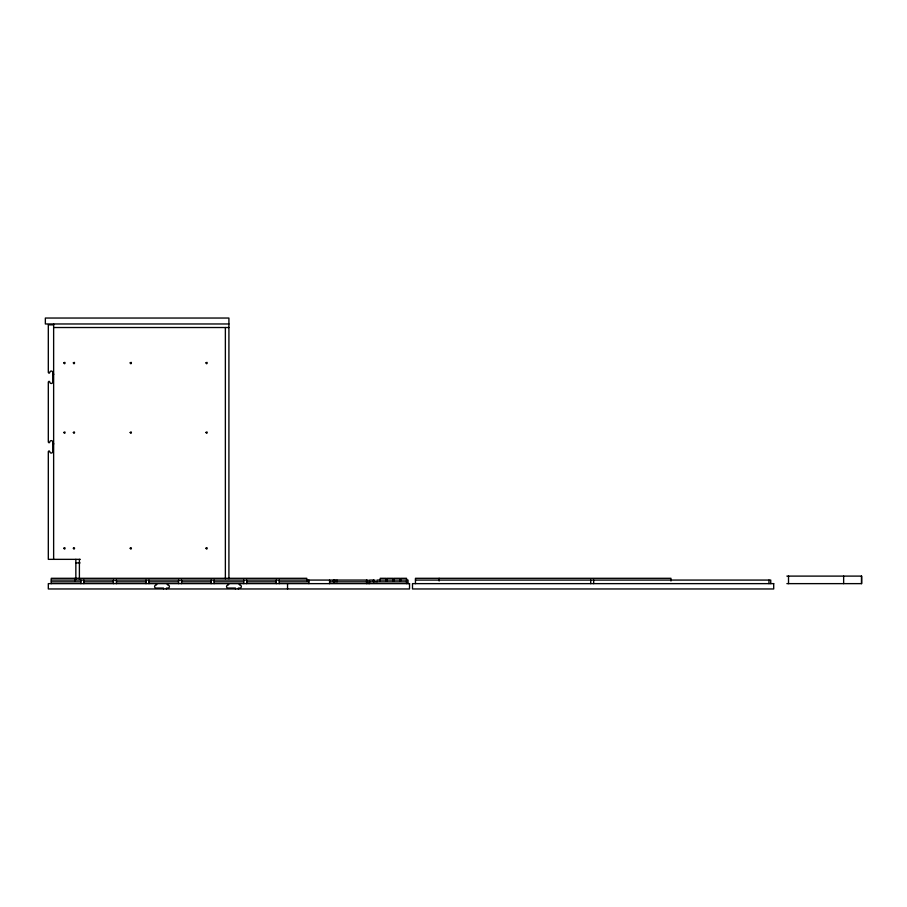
<?xml version="1.0" encoding="UTF-8"?>
<svg xmlns="http://www.w3.org/2000/svg" width="907" height="907" viewBox="0 0 907 907"><rect width="100%" height="100%" fill="white"/><g stroke="black" fill="none" stroke-linecap="round" stroke-linejoin="round"><path stroke-width="1.36" d="M167.931 583.632L167.183 584.369L167.931 585.106A1.485 1.485 0 0 1 169.405 586.591A1.485 1.485 0 0 1 167.931 588.065L166.446 588.065L166.446 588.96M239.879 583.632L239.131 584.369L239.879 585.106A1.485 1.485 0 0 1 241.353 586.591A1.485 1.485 0 0 1 239.879 588.065L238.394 588.065L238.394 588.96M228.915 323.969L45.35 323.969L45.35 318.04L228.915 318.04L228.915 578.734M53.638 324.853L48.309 324.853L48.309 372.528L49.046 373.265L49.794 372.528A1.485 1.485 0 0 1 51.268 371.042A1.485 1.485 0 0 1 52.753 372.528L52.753 374.001L53.638 374.001M53.638 327.518L228.915 327.518M53.638 374.591L52.753 374.591L52.753 381.994A1.485 1.485 0 0 1 51.268 383.48A1.485 1.485 0 0 1 49.794 381.994L49.046 381.257L48.309 381.994L48.309 442.106L49.046 442.843L49.794 442.106A1.485 1.485 0 0 1 51.268 440.621A1.485 1.485 0 0 1 52.753 442.106L52.753 443.58L53.638 443.58M53.638 444.169L52.753 444.169L52.753 451.573A1.485 1.485 0 0 1 51.268 453.058A1.485 1.485 0 0 1 49.794 451.573L49.046 450.836L48.309 451.573L48.309 559.347L80.326 559.347M75.848 562.907L80.077 562.907M786.879 576.104L861.65 576.104L861.65 583.632L786.879 583.632M51.268 580.072L368.072 580.072L368.072 583.632M415.451 580.072L770.746 580.072L770.746 583.632M51.268 581.852L80.882 581.852M83.841 581.852L113.443 581.852M116.413 581.852L146.016 581.852M148.975 581.852L178.588 581.852M181.547 581.852L211.15 581.852M214.12 581.852L243.722 581.852M246.681 581.852L276.295 581.852M279.254 581.852L308.856 581.852M329.581 581.852L366.598 581.852M369.557 581.852L406.563 581.852M228.031 583.632L228.768 584.369L228.031 585.106A1.485 1.485 0 0 0 226.546 586.591A1.485 1.485 0 0 0 228.031 588.065L235.435 588.065L235.435 588.96M156.083 583.632L156.82 584.369L156.083 585.106A1.485 1.485 0 0 0 154.598 586.591A1.485 1.485 0 0 0 156.083 588.065L163.487 588.065L163.487 588.96M861.503 576.104L861.503 583.632M843.646 576.104L843.646 583.632M788.512 576.104L788.512 583.632M768.966 580.072L768.966 583.632M670.965 580.968L670.965 578.303L415.451 578.303L415.451 583.632M593.688 580.072L593.688 583.632M590.729 580.072L590.729 583.632M439.135 578.303L439.135 580.968M408.048 583.632L408.048 580.072L376.961 580.072L376.961 581.852M406.563 583.632L406.563 578.303L400.645 578.303L400.645 580.968M399.76 580.968L399.76 578.303L393.831 578.303L393.831 580.968M392.946 580.968L392.946 578.303L387.028 578.303L387.028 580.968M386.133 580.968L386.133 578.303L380.214 578.303L380.214 580.968M374.886 581.852L374.886 580.072L369.557 580.072L369.557 583.632M373.412 580.072L373.412 581.852M366.598 580.072L366.598 583.632M336.985 580.072L336.985 581.852M334.921 580.072L334.921 581.852M334.32 580.072L334.32 582.441M333.436 580.072L333.436 581.852M329.581 580.072L329.581 583.632M308.856 580.072L308.856 583.632M306.793 580.968L306.793 578.303L51.268 578.303L51.268 583.632M287.542 583.632L287.542 588.96M279.254 580.072L279.254 583.632M276.295 580.072L276.295 583.632M246.681 580.072L246.681 583.632M243.722 580.072L243.722 583.632M225.367 327.518L225.367 578.802M214.12 580.072L214.12 583.632M211.15 580.072L211.15 583.632M181.547 580.072L181.547 583.632M178.588 580.072L178.588 583.632M148.975 580.072L148.975 583.632M146.016 580.072L146.016 583.632M116.413 580.072L116.413 583.632M113.443 580.072L113.443 583.632M83.841 580.072L83.841 583.632M80.882 580.072L80.882 583.632M79.397 559.347L79.397 579.358M75.848 559.347L75.848 579.358M74.964 578.303L74.964 580.968M53.638 323.969L53.638 559.347M130.189 362.891C131.243 365.668 132.286 360.793 130.189 362.891M130.189 432.469C131.243 435.247 132.286 430.372 130.189 432.469M130.189 548.236C131.243 551.014 132.286 546.139 130.189 548.236M63.875 362.879C64.873 365.68 66.007 360.816 63.875 362.879M63.875 432.458C64.873 435.258 66.007 430.394 63.875 432.458M63.875 548.225C64.873 551.025 66.007 546.161 63.875 548.225M73.354 362.857C74.261 365.68 75.553 360.861 73.354 362.857M73.354 432.435C74.261 435.258 75.553 430.44 73.354 432.435M73.354 548.202C74.261 551.025 75.553 546.207 73.354 548.202M206.002 362.845C206.864 365.68 208.225 360.884 206.002 362.845M206.002 432.424C206.864 435.269 208.225 430.462 206.002 432.424M206.002 548.191C206.864 551.037 208.225 546.229 206.002 548.191M409.533 583.632L48.309 583.632L48.309 588.96L409.533 588.96L409.533 583.632M773.705 583.632L412.492 583.632L412.492 588.96L773.705 588.96L773.705 583.632"/></g></svg>
